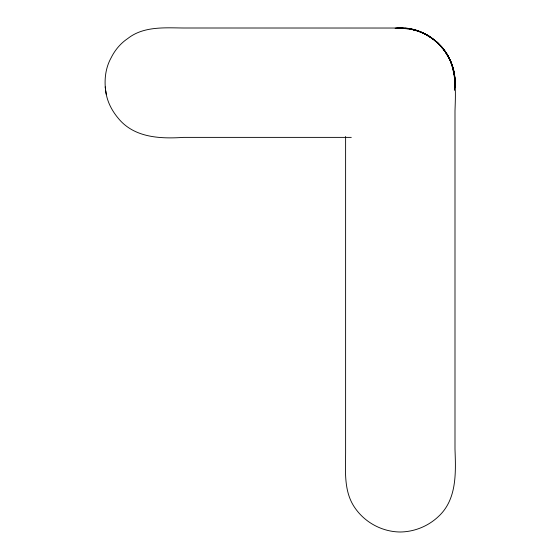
<?xml version="1.0" encoding="UTF-8"?>
<svg xmlns="http://www.w3.org/2000/svg" width="560" height="560" viewBox="0 0 560 560"><rect width="100%" height="100%" fill="white"/><g stroke="black" fill="none" stroke-linecap="round" stroke-linejoin="round"><path stroke-width="0.84" d="M454.405 88.487L454.825 82.691L454.447 77.168M454.475 88.417C459.508 55.461 428.078 24.017 395.143 28.245M454.433 89.446C459.123 59.899 434.938 30.128 405.153 28.217M454.482 89.033C456.26 75.18 452.445 60.361 443.499 49.539M454.426 90.083L454.958 84.686L454.664 76.706M454.44 90.027C456.323 76.874 452.767 63.315 445.69 52.178M454.433 88.193L454.629 86.919M397.691 28.252L403.578 28.294M397.061 28.315C412.286 27.02 427.56 33.243 438.592 43.638C457.156 60.83 455.812 87.794 454.993 110.88L454.993 449.12C455.812 472.206 457.156 499.17 438.592 516.362C428.316 526.162 414.498 531.804 400.302 532C382.536 531.867 365.372 522.83 355.208 508.256C342.902 491.022 345.814 469 345.611 449.12L345.611 136.5M396.319 28.294L400.302 28M351.288 137.382L183.61 137.382C160.293 138.95 134.029 137.83 118.139 118.132C111.699 110.418 106.799 100.968 105.763 90.846M405.216 28.448C415.303 29.169 425.341 32.998 433.216 39.354M407.862 28.882L399.406 28.035L183.61 28C164.787 27.839 143.528 26.054 127.743 38.549C120.582 43.33 114.856 50.204 111.069 57.918C104.937 68.915 103.88 82.313 106.302 94.535M415.156 30.058L408.268 28.581L416.059 30.317M410.291 29.155C420.875 31.073 430.703 36.309 438.466 43.687L436.8 41.958M429.877 36.687L423.514 33.173L430.479 37.079M434.553 40.418L438.571 43.617L442.4 48.223M440.125 45.409L442.337 47.705L439.558 45.003M441.973 47.502L444.92 51.121L448.763 57.918M446.985 54.201L450.632 61.299L453.215 68.859L454.748 77.532M450.765 61.656L452.403 66.185L454.132 74.872M105.203 86.919L105.49 88.837"/></g></svg>
